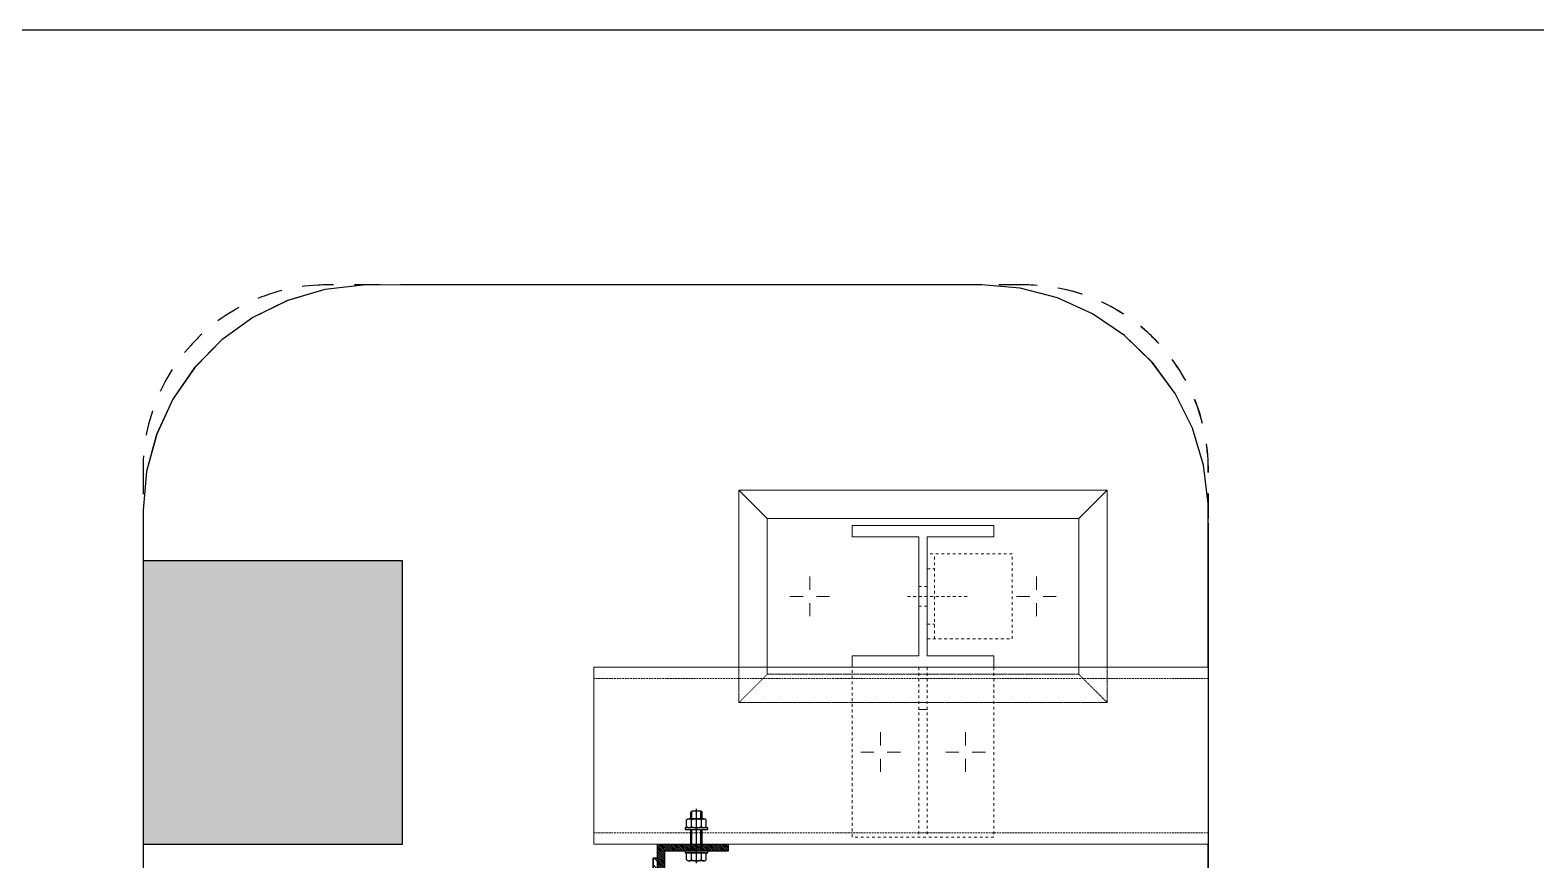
# Model space of a CAD drawing. Header units: millimetres. Extents: x -4391136 to -1798569, y -886572 to -291056.
# Drawn here: x -2092585 to -2091522, y -386544 to -385958 of the extents above; entities that cross this region are included whole.
import ezdxf
from ezdxf.xclip import XClip

# ---------------------------------------------------------------- set-up
doc = ezdxf.new("R2010")
doc.units = ezdxf.units.MM
doc.header["$XCLIPFRAME"] = 0
for name, pattern in [('CENTER', [50.8, 31.75, -6.35, 6.35, -6.35]), ('HIDDEN', [0.375, 0.25, -0.125]), ('TA_HL_005.00000', [32.5, 17.75, -14.75]), ('XKITLINE00', [0]), ('XKITLINE02', [4, 2, -2])]:
    doc.linetypes.add(name, pattern=pattern)
doc.layers.get('Defpoints').update_dxf_attribs({"color": 250})
doc.layers.add('000 - 0_SYM_DWG_BUBBLE_DEF_SUB', color=250, linetype='Continuous', plot=False)
doc.layers.add('010 - ASPG_FASTERN_DEF_SUB', color=250, linetype='Continuous', plot=False)
for name, color, linetype in [('000 - 0_SYM_DWG_GRID-BUBBLE_MAIN_COLOR_6', 6, 'Continuous'), ('000 - CONCRETE_COL_CUT_COLOR_1', 1, 'Continuous'), ('000 - CONCRETE_COL_CUT_COLOR_5', 5, 'Continuous'), ('000 - CONCRETE_COL_HATCH_', 251, 'Continuous'), ('000 - CONCRETE_COL_WIPEOUT_', 250, 'Continuous'), ('000 - EXISTING_STEEL-STRUCTURE_CUT_COLOR_4', 4, 'Continuous'), ('000 - EXISTING_STEEL-STRUCTURE_HATCH_', 251, 'Continuous'), ('000 - EXISTING_STEEL-STRUCTURE_HIDDEN_', 251, 'Continuous'), ('000 - EXISTING_STEEL-STRUCTURE_MAIN_COLOR_1', 1, 'Continuous'), ('000 - EXISTING_STEEL-STRUCTURE_MAIN_COLOR_2', 2, 'Continuous'), ('000 - EXISTING_STEEL-STRUCTURE_MAIN_COLOR_3', 3, 'Continuous'), ('000 - EXISTING_STEEL-STRUCTURE_WIPEOUT_', 250, 'Continuous'), ('000 - STRUCTURE_STEEL_ACCESORIES_MAIN_COLOR_2', 1, 'Continuous'), ('000 - STRUCTURE_STEEL_ACCESORIES_WIPEOUT_', 250, 'Continuous'), ('010 - ASPG_ACCESSORIES_HATCH_', 251, 'Continuous'), ('010 - ASPG_ACCESSORIES_MAIN_COLOR_1', 1, 'Continuous'), ('010 - ASPG_ACCESSORIES_SUB_COLOR_1', 2, 'Continuous'), ('010 - ASPG_ACCESSORIES_SUB_COLOR_2', 2, 'Continuous'), ('010 - ASPG_ACCESSORIES_SYMBOL_', 251, 'Continuous'), ('010 - ASPG_ACCESSORIES_WIPEOUT_', 250, 'Continuous'), ('010 - ASPG_FASTERN_MAIN_COLOR_1', 1, 'Continuous'), ('010 - ASPG_FASTERN_SUB_COLOR_2', 2, 'Continuous'), ('010 - ASPG_FASTERN_SUB_COLOR_3', 3, 'Continuous')]:
    doc.layers.add(name, color=color, linetype=linetype)
pattern_1 = [(45, (68845973.911, -106253.634), (-4.0411152545, 4.0411152545), []), (45, (68845976.6053, -106253.634), (-4.0411152545, 4.0411152545), [])]

# ---------------------------------------------------------------- blocks, each defined once
blk = doc.blocks.new('*U3398')
at = {"layer": '000 - EXISTING_STEEL-STRUCTURE_HIDDEN_', "linetype": 'XKITLINE00', "lineweight": 0}
for p, q in [((-80, 64), (-80, 54.7)), ((-80, 64), (-80, 54.7)), ((80, 64), (80, 54.7)), ((80, 64), (80, 54.7)), ((-94, 50), (-84.7, 50)), ((-94, 50), (-84.7, 50)), ((-80, 36), (-80, 45.3)), ((-80, 36), (-80, 45.3)), ((-66, 50), (-75.3, 50)), ((-66, 50), (-75.3, 50)), ((66, 50), (75.3, 50)), ((66, 50), (75.3, 50)), ((80, 36), (80, 45.3)), ((80, 36), (80, 45.3)), ((94, 50), (84.7, 50)), ((94, 50), (84.7, 50))]:
    blk.add_line(p, q, dxfattribs=at)
at = {"layer": '000 - EXISTING_STEEL-STRUCTURE_HIDDEN_', "linetype": 'XKITLINE02', "lineweight": 0}
for p, q in [((3, 69.5), (8, 69.5)), ((3, 57), (-3, 57)), ((-3, 57), (3, 57)), ((-10.9, 50), (32, 50)), ((3, 43), (-3, 43)), ((-3, 43), (3, 43)), ((3, 30.5), (8, 30.5))]:
    blk.add_line(p, q, dxfattribs=at)
at = {"layer": '000 - EXISTING_STEEL-STRUCTURE_MAIN_COLOR_1', "linetype": 'XKITLINE02', "lineweight": 0}
blk.add_line((8, 20), (8, 80), dxfattribs=at)
blk.add_lwpolyline([(3, 20), (63, 20), (63, 80), (3, 80)], dxfattribs=at)
at = {"layer": '000 - EXISTING_STEEL-STRUCTURE_MAIN_COLOR_2', "lineweight": 0}
for p, q in [((-130, 125), (-110, 105)), ((130, 125), (110, 105))]:
    blk.add_line(p, q, dxfattribs=at)
blk.add_wipeout([(-232.5, 0), (-232.5, -125), (1767.5, -125), (1767.5, 0)]).dxf.layer = '000 - EXISTING_STEEL-STRUCTURE_WIPEOUT_'
at = {"layer": '000 - EXISTING_STEEL-STRUCTURE_CUT_COLOR_4', "lineweight": 0}
blk.add_lwpolyline([(-50, 0), (-50, 8), (-3, 8), (-3, 92), (-50, 92), (-50, 100), (50, 100), (50, 92), (3, 92), (3, 8), (50, 8), (50, 0)], close=True, dxfattribs=at)
at = {"layer": '000 - EXISTING_STEEL-STRUCTURE_HATCH_', "linetype": 'XKITLINE02', "lineweight": 0}
for p, q in [((-3, 0), (-3, -120)), ((3, 0), (3, -120))]:
    blk.add_line(p, q, dxfattribs=at)
blk.add_lwpolyline([(50, 0), (50, -120), (-50, -120), (-50, 0)], dxfattribs=at)
at = {"layer": '000 - EXISTING_STEEL-STRUCTURE_HIDDEN_', "color": 251, "linetype": 'HIDDEN', "lineweight": 0, "ltscale": 5}
for p, q in [((1767.5, -8), (-232.5, -8)), ((1767.5, -117), (-232.5, -117))]:
    blk.add_line(p, q, dxfattribs=at)
at = {"layer": '000 - EXISTING_STEEL-STRUCTURE_HIDDEN_', "linetype": 'HIDDEN', "lineweight": 0, "ltscale": 2}
for p, q in [((-110, -5), (-130, -25)), ((110, -5), (130, -25))]:
    blk.add_line(p, q, dxfattribs=at)
at = {"layer": '000 - EXISTING_STEEL-STRUCTURE_HIDDEN_', "linetype": 'XKITLINE00', "lineweight": 0}
for p, q in [((-3, -30), (3, -30)), ((-30, -46), (-30, -55.3)), ((30, -46), (30, -55.3)), ((-44, -60), (-34.7, -60)), ((-16, -60), (-25.3, -60)), ((16, -60), (25.3, -60)), ((44, -60), (34.7, -60)), ((-30, -74), (-30, -64.7)), ((30, -74), (30, -64.7))]:
    blk.add_line(p, q, dxfattribs=at)
at = {"layer": '000 - EXISTING_STEEL-STRUCTURE_HIDDEN_', "linetype": 'HIDDEN', "lineweight": 0, "ltscale": 2}
for points in [[(-130, 0), (-130, -25), (130, -25), (130, 0)], [(-110, 0), (-110, -5), (110, -5), (110, 0)]]:
    blk.add_lwpolyline(points, dxfattribs=at)
at = {"layer": '000 - EXISTING_STEEL-STRUCTURE_MAIN_COLOR_2', "lineweight": 0}
for points in [[(130, 0), (130, 125), (-130, 125), (-130, 0)], [(110, 0), (110, 105), (-110, 105), (-110, 0)]]:
    blk.add_lwpolyline(points, dxfattribs=at)
at = {"layer": '000 - EXISTING_STEEL-STRUCTURE_MAIN_COLOR_3', "lineweight": 0}
blk.add_lwpolyline([(-232.5, 0), (-232.5, -125), (1767.5, -125), (1767.5, 0), (-232.5, 0)], close=True, dxfattribs=at)
blk = doc.blocks.new('*U3204')
at = {"layer": '000 - CONCRETE_COL_HATCH_'}
h = blk.add_hatch(dxfattribs=at)
h.set_pattern_fill('AR-CONC', color=256, scale=0.04)
h.set_pattern_definition([(50, (400, -840506.8257), (7.28738676, -0.63756342), [0.762, -8.382]), (355, (400, -840506.826), (-1.40973686, 7.64227381), [0.6096, -6.70562337]), (100.4514447, (400.607, -840506.879), (5.877649884, 7.004710076), [0.64760035, -7.123609784]), (46.1842, (400, -840504.794), (10.84316164, -1.68169312), [1.143, -12.573]), (96.6355576, (400.904, -840504.934), (9.49616536, 9.89704498), [0.97140093, -10.68542433]), (351.1841512, (400, -840504.794), (9.49616536, 9.89704498), [0.91439868, -10.05838928]), (21, (401.016, -840505.3017), (6.06457565, -4.090607927), [0.762, -8.382]), (326, (401.016, -840505.302), (2.472081134, 7.367518645), [0.6096, -6.7056]), (71.451445, (401.5214, -840505.6426), (8.53665677, 3.276910755), [0.64760035, -7.123597504]), (37.5, (400, -840506.8257), (0.12354413, 3.382201555), [0, -6.62432, 0, -6.8072, 0, -6.731]), (7.5, (400, -840506.8257), (2.6727865, 4.007222993), [0, -3.88112, 0, -6.47192, 0, -2.5654]), (327.5, (397.7343, -840506.8257), (5.423623807, -0.22914976), [0, -2.54, 0, -7.9248, 0, -10.5156]), (317.5, (396.7183, -840506.8257), (5.925167255, 1.01705964), [0, -3.302, 0, -5.26288, 0, -7.4676])])
h.paths.add_polyline_path([(0, 0), (200, 0), (200, 200), (0, 200)])
at = {"layer": '000 - CONCRETE_COL_CUT_COLOR_1', "color": 0, "lineweight": -2}
blk.add_lwpolyline([(0, 0), (200, 0), (200, 200), (0, 200), (0, 200), (0, 200), (0, 200), (0, 200), (0, 200), (0, 200), (0, 200), (0, 200), (0, 200), (0, 200), (0, 200), (0, 200), (0, 200), (0, 200), (0, 200), (0, 200), (0, 200), (0, 200), (0, 200), (0, 200), (0, 200), (0, 200), (0, 200), (0, 200), (0, 200), (0, 200), (0, 200), (0, 200), (0, 200), (0, 200), (0, 200), (0, 200), (0, 200), (0, 200), (0, 200), (0, 200), (0, 200), (0, 200), (0, 200), (0, 200), (0, 200), (0, 200), (0, 200), (0, 200)], close=True, dxfattribs=at)
blk = doc.blocks.new('*U1976')
at = {"layer": '010 - ASPG_ACCESSORIES_SUB_COLOR_2'}
for p, q in [((-2.1, -1.5), (-2.1, 0)), ((2.1, -1), (2.1, 0)), ((-2.7, -1.9), (2.7, -1.4)), ((-2.7, -1.9), (-2.1, -1.5)), ((-2.7, -1.9), (-2.1, -2.3)), ((-2.7, -3.7), (2.7, -3.2)), ((-2.7, -3.7), (-2.1, -3.3)), ((-2.7, -3.7), (-2.1, -4.1)), ((-2.7, -5.5), (2.7, -5)), ((-2.7, -5.5), (2.7, -5)), ((-2.7, -5.5), (-2.1, -5.1)), ((-2.7, -5.5), (-2.1, -5.1)), ((-2.7, -5.5), (-2.1, -5.9)), ((-2.7, -5.5), (-2.1, -5.9)), ((-2.7, -7.3), (2.7, -6.8)), ((-2.7, -7.3), (-2.1, -6.9)), ((-2.7, -7.3), (-2.1, -7.7)), ((-2.7, -9.1), (-2.1, -8.7)), ((-2.7, -9.1), (-1.6, -9)), ((-2.7, -9.1), (-2.1, -9.5)), ((-2.7, -10.9), (-2.1, -10.5)), ((-2.1, -1.5), (2.1, -1)), ((-2.1, -2.3), (2.1, -1.8)), ((-2.1, -3.3), (-2.1, -2.3)), ((-2.1, -3.3), (2.1, -2.8)), ((-2.1, -4.1), (2.1, -3.6)), ((-2.1, -5.1), (-2.1, -4.1)), ((-2.1, -5.1), (2.1, -4.6)), ((-2.1, -5.1), (2.1, -4.6)), ((-2.1, -5.9), (2.1, -5.4)), ((-2.1, -5.9), (2.1, -5.4)), ((-2.1, -6.9), (-2.1, -5.9)), ((-2.1, -6.9), (-2.1, -5.9)), ((-2.1, -6.9), (2.1, -6.4)), ((-2.1, -7.7), (2.1, -7.2)), ((-2.1, -8.7), (-2.1, -7.7)), ((-2.1, -8.7), (-1.1, -8.6)), ((-2.1, -9.5), (-1.6, -9.4)), ((-2.1, -10.5), (-2.1, -9.5)), ((-2.1, -10.5), (-1.8, -10.5)), ((0.4, -8.4), (2.1, -8.2)), ((0.7, -8.8), (2.7, -8.6)), ((0.7, -9.1), (2.1, -9)), ((0.7, -10.2), (2.1, -10)), ((0.7, -10.6), (2.7, -10.4)), ((2.7, -1.4), (2.1, -1)), ((2.7, -1.4), (2.1, -1.8)), ((2.1, -2.8), (2.1, -1.8)), ((2.7, -3.2), (2.1, -2.8)), ((2.7, -3.2), (2.1, -3.6)), ((2.1, -4.6), (2.1, -3.6)), ((2.7, -5), (2.1, -4.6)), ((2.7, -5), (2.1, -4.6)), ((2.7, -5), (2.1, -5.4)), ((2.7, -5), (2.1, -5.4)), ((2.1, -6.4), (2.1, -5.4)), ((2.1, -6.4), (2.1, -5.4)), ((2.7, -6.8), (2.1, -6.4)), ((2.7, -6.8), (2.1, -7.2)), ((2.1, -8.2), (2.1, -7.2)), ((2.7, -8.6), (2.1, -8.2)), ((2.7, -8.6), (2.1, -9)), ((2.1, -10), (2.1, -9)), ((2.7, -10.4), (2.1, -10)), ((2.7, -10.4), (2.1, -10.8)), ((-2.7, -10.9), (-1.8, -10.8)), ((-2.7, -10.9), (-2.1, -11.3)), ((-2.1, -11.3), (-1.9, -11.2)), ((-2.1, -12.4), (-2.1, -11.3)), ((-2.1, -12.4), (-2.1, -15.6)), ((0, -17.2), (-2.1, -15.6)), ((0, -17.2), (2.1, -15.6)), ((0.7, -10.9), (2.1, -10.8)), ((2.1, -10.8), (2.1, -15.6))]:
    blk.add_line(p, q, dxfattribs=at)
blk.add_lwpolyline([(0, -17.2), (0.7, -11.5), (0.7, -8.7, 0.417657), (0.4, -8.4, 0.070993), (-1.5, -8.7), (-2.1, -12.4)], format="xyb", dxfattribs=at)
at = {"layer": '010 - ASPG_ACCESSORIES_SYMBOL_', "linetype": 'CENTER'}
blk.add_line((0, 6.1), (0, -18.2), dxfattribs=at)
at = {"layer": '010 - ASPG_FASTERN_MAIN_COLOR_1'}
for p, q in [((-5.5, 0.5), (-5.5, 0)), ((5.5, 0), (-5.5, 0)), ((-5.2, 0.9), (-4.2, 1.2)), ((5.2, 0.9), (-5.2, 0.9)), ((-4.2, 5), (-4.2, 1.2)), ((4.2, 1.2), (-4.2, 1.2)), ((3.1, 5.5), (-3.1, 5.5)), ((-2.6, 0.9), (-2.1, 1.2)), ((-2.1, 5), (-2.1, 1.2)), ((2.1, 5), (2.1, 1.2)), ((2.4, 0.9), (2.1, 1.2)), ((4.2, 5), (4.2, 1.2)), ((5.2, 0.9), (4.2, 1.2)), ((5.5, 0.5), (5.5, 0))]:
    blk.add_line(p, q, dxfattribs=at)
for centre, radius, start, end in [((-5.2, 0.5), 0.3, 90, 180), ((-3.1, 3.9), 1.56, 48.0171, 131.9829), ((0, -0.2), 5.63, 68.2799, 111.7201), ((3.1, 3.9), 1.56, 48.0171, 131.9829), ((5.2, 0.5), 0.3, 0, 90)]:
    blk.add_arc(centre, radius, start, end, dxfattribs=at)
blk = doc.blocks.new('G$C7D677D58')
at = {"layer": '010 - ASPG_FASTERN_MAIN_COLOR_1'}
h = blk.add_hatch(dxfattribs=at)
h.set_pattern_fill('ANSI35', color=256, scale=0.02, angle=280.6768, style=0)
h.set_pattern_definition([(145.676841, (67.453535, -13.0942606), (0.00281929957, 0.00412935224), []), (145.676841, (67.4500606, -13.0949156), (0.00281929957, 0.00412935224), [0.00625, -0.00125, 0, -0.00125])])
h.paths.add_polyline_path([(0.0299, 0.0155), (0.0245, 0.0155), (0.0245, 0.0006), (0.0299, 0.0006)])
at = {"layer": '010 - ASPG_FASTERN_DEF_SUB', "ltscale": 0.1}
blk.add_line((0.0383, 0.008), (0, 0.008, 0), dxfattribs=at)
at = {"layer": '010 - ASPG_FASTERN_MAIN_COLOR_1'}
for p, q in [((0.0024, 0.012, 0), (0.0016, 0.0112, 0)), ((0.0016, 0.0048, 0), (0.0016, 0.0112, 0)), ((0.0069, 0.0112, 0), (0.0016, 0.0112, 0)), ((0.0069, 0.012, 0), (0.0024, 0.012, 0)), ((0.0069, 0.0028, 0), (0.0069, 0.0132, 0)), ((0.0125, 0.0149, 0), (0.0077, 0.0149, 0)), ((0.0125, 0.0115, 0), (0.0077, 0.0115, 0)), ((0.0133, 0, 0), (0.0133, 0.016, 0)), ((0.0133, 0.016, 0), (0.0145, 0.016, 0)), ((0.0133, 0.0028, 0), (0.0133, 0.0132, 0)), ((0.0145, 0.016, 0), (0.0145, 0, 0)), ((0.0299, 0), (0.0299, 0.016)), ((0.0299, 0.016), (0.0311, 0.016)), ((0.0311, 0.016), (0.0311, 0)), ((0.0311, 0.0011), (0.0311, 0.0149)), ((0.0359, 0.0149), (0.0311, 0.0149)), ((0.0359, 0.0115), (0.0311, 0.0115)), ((0.0367, 0.0028), (0.0367, 0.0132)), ((0.0069, 0.0048, 0), (0.0016, 0.0048, 0)), ((0.0024, 0.004, 0), (0.0016, 0.0048, 0)), ((0.0069, 0.004, 0), (0.0024, 0.004, 0)), ((0.0125, 0.0045, 0), (0.0077, 0.0045, 0)), ((0.0125, 0.0011, 0), (0.0077, 0.0011, 0)), ((0.0145, 0, 0), (0.0133, 0, 0)), ((0.0311, 0), (0.0299, 0)), ((0.0359, 0.0045), (0.0311, 0.0045)), ((0.0359, 0.0011), (0.0311, 0.0011))]:
    blk.add_line(p, q, dxfattribs=at)
at = {"layer": '010 - ASPG_FASTERN_MAIN_COLOR_1', "elevation": 0}
for points in [[(0.0077, 0.0149, 0.46188), (0.0077, 0.0115, 0.23094), (0.0077, 0.0045, 0.46188), (0.0077, 0.0011)], [(0.0125, 0.0149, -0.46188), (0.0125, 0.0115, -0.23094), (0.0125, 0.0045, -0.46188), (0.0125, 0.0011)], [(0.0359, 0.0149, -0.46188), (0.0359, 0.0115, -0.23094), (0.0359, 0.0045, -0.46188), (0.0359, 0.0011)]]:
    blk.add_lwpolyline(points, format="xyb", dxfattribs=at)
at = {"layer": '010 - ASPG_FASTERN_MAIN_COLOR_1'}
blk.add_lwpolyline([(0.0299, 0.0155), (0.0245, 0.0155), (0.0245, 0.0006), (0.0299, 0.0006)], close=True, dxfattribs=at)
at = {"layer": '010 - ASPG_FASTERN_SUB_COLOR_2', "linetype": 'HIDDEN'}
for p, q in [((0.0299, 0.012), (0.0145, 0.012, 0)), ((0.0299, 0.0112), (0.0145, 0.0112, 0)), ((0.0299, 0.0048), (0.0145, 0.0048, 0)), ((0.0299, 0.004), (0.0145, 0.004, 0))]:
    blk.add_line(p, q, dxfattribs=at)
blk = doc.blocks.new('010 - ASPG_ACCESSORIES_BRACKET_FOR_FRAME_TYPE-1_CUT-VIEW')
blk.add_wipeout([(0, 25), (0, 0), (40, 0), (40, 3), (3, 3), (3, 25)]).dxf.layer = '010 - ASPG_ACCESSORIES_WIPEOUT_'
at = {"layer": '010 - ASPG_ACCESSORIES_HATCH_'}
h = blk.add_hatch(dxfattribs=at)
h.set_pattern_fill('ANSI32', color=251, scale=0.03)
h.set_pattern_definition(pattern_1)
h.paths.add_polyline_path([(1.5, 16.1), (1.1, 16.7), (0.7, 16.1), (0, 16.1), (0, 25), (3, 25), (3, 16.1)])
h = blk.add_hatch(dxfattribs=at)
h.set_pattern_fill('ANSI32', color=251, scale=0.03)
h.set_pattern_definition(pattern_1)
h.paths.add_polyline_path([(0, 0), (0, 11.8), (0.2, 11.9), (1.2, 11.9), (1.6, 11.3), (2, 11.9), (3, 11.9), (3, 3), (19.7, 3), (19.7, 0)])
h = blk.add_hatch(dxfattribs=at)
h.set_pattern_fill('ANSI32', color=251, scale=0.03)
h.set_pattern_definition(pattern_1)
h.paths.add_polyline_path([(28.7, 0), (28.7, 3), (40, 3), (40, 0)])
at = {"layer": '010 - ASPG_ACCESSORIES_MAIN_COLOR_1'}
blk.add_lwpolyline([(0, 25), (0, 0), (40, 0), (40, 3), (3, 3), (3, 25)], close=True, dxfattribs=at)
at = {"layer": '010 - ASPG_ACCESSORIES_SUB_COLOR_1'}
for points in [[(1.5, 16.1), (1.1, 16.7), (0.7, 16.1), (0, 16.1), (0, 25), (3, 25), (3, 16.1)], [(0, 0), (0, 11.8), (0.2, 11.9), (1.2, 11.9), (1.6, 11.3), (2, 11.9), (3, 11.9), (3, 3), (19.7, 3), (19.7, 0)], [(28.7, 0), (28.7, 3), (40, 3), (40, 0)]]:
    blk.add_lwpolyline(points, close=True, dxfattribs=at)
blk = doc.blocks.new('G$CF155826C')
at = {"layer": '010 - ASPG_FASTERN_DEF_SUB', "ltscale": 0.1}
blk.add_line((0, 0.008), (0.0383, 0.008, 0), dxfattribs=at)
at = {"layer": '010 - ASPG_FASTERN_MAIN_COLOR_1'}
for p, q in [((0.0016, 0.0028), (0.0016, 0.0132)), ((0.0024, 0.0149), (0.0072, 0.0149)), ((0.0024, 0.0115), (0.0072, 0.0115)), ((0.0072, 0.016), (0.0072, 0)), ((0.0084, 0.016), (0.0072, 0.016)), ((0.0072, 0.0011), (0.0072, 0.0149)), ((0.0084, 0), (0.0084, 0.016)), ((0.0238, 0.016, 0), (0.0238, 0, 0)), ((0.025, 0.016, 0), (0.0238, 0.016, 0)), ((0.025, 0, 0), (0.025, 0.016, 0)), ((0.025, 0.0028, 0), (0.025, 0.0132, 0)), ((0.0258, 0.0149, 0), (0.0306, 0.0149, 0)), ((0.0258, 0.0115, 0), (0.0306, 0.0115, 0)), ((0.0314, 0.0028, 0), (0.0314, 0.0132, 0)), ((0.0314, 0.012, 0), (0.0359, 0.012, 0)), ((0.0314, 0.0112, 0), (0.0367, 0.0112, 0)), ((0.0359, 0.012, 0), (0.0367, 0.0112, 0)), ((0.0367, 0.0048, 0), (0.0367, 0.0112, 0)), ((0.0024, 0.0045), (0.0072, 0.0045)), ((0.0024, 0.0011), (0.0072, 0.0011)), ((0.0072, 0), (0.0084, 0)), ((0.0238, 0, 0), (0.025, 0, 0)), ((0.0258, 0.0045, 0), (0.0306, 0.0045, 0)), ((0.0258, 0.0011, 0), (0.0306, 0.0011, 0)), ((0.0314, 0.0048, 0), (0.0367, 0.0048, 0)), ((0.0314, 0.004, 0), (0.0359, 0.004, 0)), ((0.0359, 0.004, 0), (0.0367, 0.0048, 0))]:
    blk.add_line(p, q, dxfattribs=at)
at = {"layer": '010 - ASPG_FASTERN_MAIN_COLOR_1', "elevation": 0}
for points in [[(0.0024, 0.0149, 0.46188), (0.0024, 0.0115, 0.23094), (0.0024, 0.0045, 0.46188), (0.0024, 0.0011)], [(0.0258, 0.0149, 0.46188), (0.0258, 0.0115, 0.23094), (0.0258, 0.0045, 0.46188), (0.0258, 0.0011)], [(0.0306, 0.0149, -0.46188), (0.0306, 0.0115, -0.23094), (0.0306, 0.0045, -0.46188), (0.0306, 0.0011)]]:
    blk.add_lwpolyline(points, format="xyb", dxfattribs=at)
at = {"layer": '010 - ASPG_FASTERN_SUB_COLOR_3', "linetype": 'HIDDEN'}
for p, q in [((0.0084, 0.012), (0.0238, 0.012, 0)), ((0.0084, 0.0112), (0.0238, 0.0112, 0)), ((0.0084, 0.0048), (0.0238, 0.0048, 0)), ((0.0084, 0.004), (0.0238, 0.004, 0))]:
    blk.add_line(p, q, dxfattribs=at)
blk = doc.blocks.new('*U3068')
at = {"xscale": -1, "rotation": 270}
blk.add_blockref('*U1976', (3, -19), dxfattribs=at)
blk.add_wipeout([(45, 45), (45, 0), (0, 0), (0, -5), (50, -5), (50, 45)]).dxf.layer = '000 - STRUCTURE_STEEL_ACCESORIES_WIPEOUT_'
at = {"layer": '010 - ASPG_ACCESSORIES_HATCH_'}
h = blk.add_hatch(dxfattribs=at)
h.set_pattern_fill('ANSI32', color=251, scale=0.03, angle=-90)
h.set_pattern_definition([(315, (-106132.4893, -14494268.6785), (1.01027881362, 1.01027881362), []), (315, (-106132.4893, -14494269.352), (1.01027881362, 1.01027881362), [])])
h.paths.add_polyline_path([(45, 45), (45, 0), (0, 0), (0, -5), (50, -5), (50, 45)])
at = {"layer": '000 - STRUCTURE_STEEL_ACCESORIES_MAIN_COLOR_2'}
blk.add_lwpolyline([(45, 45), (45, 0), (0, 0), (0, -5), (50, -5), (50, 45)], close=True, dxfattribs=at)
at = {"xscale": -1000, "yscale": 1000, "zscale": 1000}
for name, p, rotation in [('G$CF155826C', (36.6, 30.5), 180), ('G$C7D677D58', (32.2, 16.5, 0), 90)]:
    blk.add_blockref(name, p, dxfattribs=dict(at, rotation=rotation))
at = {"xscale": -1, "rotation": 180}
blk.add_blockref('010 - ASPG_ACCESSORIES_BRACKET_FOR_FRAME_TYPE-1_CUT-VIEW', (0, -5), dxfattribs=at)
blk = doc.blocks.new('NOM TYP FLASHING_20260701-111033_PRECAST_DETAIL')
blk.add_blockref('*U3398', (390.6, -110))
at = {"layer": '000 - CONCRETE_COL_CUT_COLOR_5'}
blk.add_blockref('*U3204', (-176.9, -235), dxfattribs=at)
at = {"yscale": -1, "rotation": 90}
blk.add_blockref('*U3068', (208.1, -285), dxfattribs=at)
blk = doc.blocks.new('TYPICAL DETAIL 1 - 2')
ref = blk.add_blockref('NOM TYP FLASHING_20260701-111033_PRECAST_DETAIL', (1721.5, 770))
XClip(ref).set_block_clipping_path([(0, -589.9875053108), (27.2919534471, -589.9875053108), (54.5839068942, -589.9875053108), (81.8758603413, -589.9875053108), (109.1678137884, -589.9875053108), (136.4597672356, -589.9875053108), (163.7517206827, -589.9875053108), (191.0436741298, -589.9875053108), (218.3356275769, -589.9875053108), (245.627581024, -589.9875053108), (272.9195344711, -589.9875053108), (300.2114879182, -589.9875053108), (327.5034413653, -589.9875053108), (354.7953948124, -589.9875053108), (382.0873482595, -589.9875053108), (409.3793017066, -589.9875053108), (436.6705723637, -589.9180108657), (463.7501446907, -586.796594817), (489.9068648408, -579.1237552802), (514.3815273951, -567.1221983638), (536.4637490821, -551.140272293), (555.5125878316, -531.6418565148), (570.9751462805, -509.1928974793), (582.4026197585, -484.4449819009), (589.4633229573, -458.1164242893), (591.9523171805, -430.9714176892), (591.9553424702, -403.6794704434), (591.9553424702, -376.3875169963), (591.9553424702, -349.0955635492), (591.9553424702, -321.8036101021), (591.9553424702, -294.511656655), (591.9553424702, -267.2197032079), (591.9553424702, -239.9277497608), (591.9553424702, -212.6357963137), (591.9553424702, -185.3438428665), (591.9553424702, -158.0518894194), (591.9553424702, -130.7599359723), (591.9553424702, -103.4679825252), (591.9553424702, -76.1760290781), (591.9553424702, -48.884075631), (591.9553424702, -21.5921221839), (591.8538279678, 5.6986257632), (588.5659463989, 32.7584910687), (580.7324024361, 58.8675328847), (568.5805666743, 83.267929668), (552.4631492204, 105.25145373), (532.8479621929, 124.1800277239), (510.304341357, 139.5042450015), (485.4866210099, 150.7793162801), (459.1151417624, 157.6779797639), (431.9553424702, 160), (404.6633890231, 160), (377.371435576, 160), (350.0794821289, 160), (322.7875286818, 160), (295.4955752347, 160), (268.2036217876, 160), (240.9116683405, 160), (213.6197148934, 160), (186.3277614463, 160), (159.0358079992, 160), (131.7438545521, 160), (104.451901105, 160), (77.1599476578, 160), (49.8679942107, 160), (22.5760407636, 160), (-4.7152298934, 159.9305055549), (-31.7948022205, 156.8090895062), (-57.9515223705, 149.1362499694), (-82.4261849248, 137.134693053), (-104.5084066118, 121.1527669822), (-123.5572453614, 101.654351204), (-139.0198038102, 79.2053921685), (-150.4472772882, 54.4574765901), (-157.507980487, 28.1289189785), (-159.9969747102, 0.9839123784), (-160, -26.3080348674), (-160, -53.5999883145), (-160, -80.8919417616), (-160, -108.1838952087), (-160, -135.4758486558), (-160, -162.7678021029), (-160, -190.05975555), (-160, -217.3517089971), (-160, -244.6436624442), (-160, -271.9356158914), (-160, -299.2275693385), (-160, -326.5195227856), (-160, -353.8114762327), (-160, -381.1034296798), (-160, -408.3953831269), (-159.8984854975, -435.686131074), (-156.6106039286, -462.7459963795), (-148.7770599658, -488.8550381955), (-136.625224204, -513.2554349788), (-120.5078067501, -535.2389590408), (-100.8926197227, -554.1675330347), (-78.3489988868, -569.4917503123), (-53.5312785397, -580.7668215909), (-27.1597992921, -587.6654850747)])
at = {"layer": '000 - 0_SYM_DWG_BUBBLE_DEF_SUB'}
blk.add_lwpolyline([(2313.5, 502.8), (2313.5, 530.1), (2313.5, 557.4), (2313.5, 584.6), (2313.5, 611.9), (2313.5, 639.2), (2313.5, 666.5), (2313.5, 693.8), (2313.5, 721.1), (2313.5, 748.4), (2313.4, 775.7), (2310.1, 802.8), (2302.3, 828.9), (2290.1, 853.3), (2274, 875.2), (2254.4, 894.2), (2231.8, 909.5), (2207, 920.8), (2180.6, 927.7), (2153.5, 930), (2126.2, 930), (2098.9, 930), (2071.6, 930), (2044.3, 930), (2017, 930), (1989.7, 930), (1962.4, 930), (1935.1, 930), (1907.9, 930), (1880.6, 930), (1853.3, 930), (1826, 930), (1798.7, 930), (1771.4, 930), (1744.1, 930), (1716.8, 929.9), (1689.7, 926.8), (1663.6, 919.1), (1639.1, 907.1), (1617, 891.1), (1598, 871.6), (1582.5, 849.2), (1571.1, 824.5), (1564, 798.1), (1561.5, 771), (1561.5, 743.7), (1561.5, 716.4), (1561.5, 689.1), (1561.5, 661.8), (1561.5, 634.5), (1561.5, 607.2), (1561.5, 579.9), (1561.5, 552.6), (1561.5, 525.4), (1561.5, 498.1)], dxfattribs=at)
at = {"layer": '000 - 0_SYM_DWG_GRID-BUBBLE_MAIN_COLOR_6', "linetype": 'TA_HL_005.00000'}
blk.add_lwpolyline([(1691.5, 180), (2183.5, 180, 0.414214), (2313.5, 310), (2313.5, 800, 0.414214), (2183.5, 930), (1691.5, 930, 0.414214), (1561.5, 800), (1561.5, 310, 0.414214)], format="xyb", close=True, dxfattribs=at)
at = {"layer": 'Defpoints'}
blk.add_lwpolyline([(1291.7, 0), (2583.3, 0), (2583.3, 1110), (1291.7, 1110)], close=True, dxfattribs=at)

msp = doc.modelspace()

# ---------------------------------------------------------------- block references
ref = msp.add_blockref('NOM TYP FLASHING_20260701-111033_PRECAST_DETAIL', (-2092345.6, -386297.5))
XClip(ref).set_block_clipping_path([(0, -589.9875053108), (27.2919534471, -589.9875053108), (54.5839068942, -589.9875053108), (81.8758603413, -589.9875053108), (109.1678137884, -589.9875053108), (136.4597672356, -589.9875053108), (163.7517206827, -589.9875053108), (191.0436741298, -589.9875053108), (218.3356275769, -589.9875053108), (245.627581024, -589.9875053108), (272.9195344711, -589.9875053108), (300.2114879182, -589.9875053108), (327.5034413653, -589.9875053108), (354.7953948124, -589.9875053108), (382.0873482595, -589.9875053108), (409.3793017066, -589.9875053108), (436.6705723637, -589.9180108657), (463.7501446907, -586.796594817), (489.9068648408, -579.1237552802), (514.3815273951, -567.1221983638), (536.4637490821, -551.140272293), (555.5125878316, -531.6418565148), (570.9751462805, -509.1928974793), (582.4026197585, -484.4449819009), (589.4633229573, -458.1164242893), (591.9523171805, -430.9714176892), (591.9553424702, -403.6794704434), (591.9553424702, -376.3875169963), (591.9553424702, -349.0955635492), (591.9553424702, -321.8036101021), (591.9553424702, -294.511656655), (591.9553424702, -267.2197032079), (591.9553424702, -239.9277497608), (591.9553424702, -212.6357963137), (591.9553424702, -185.3438428665), (591.9553424702, -158.0518894194), (591.9553424702, -130.7599359723), (591.9553424702, -103.4679825252), (591.9553424702, -76.1760290781), (591.9553424702, -48.884075631), (591.9553424702, -21.5921221839), (591.8538279678, 5.6986257632), (588.5659463989, 32.7584910687), (580.7324024361, 58.8675328847), (568.5805666743, 83.267929668), (552.4631492204, 105.25145373), (532.8479621929, 124.1800277239), (510.304341357, 139.5042450015), (485.4866210099, 150.7793162801), (459.1151417624, 157.6779797639), (431.9553424702, 160), (404.6633890231, 160), (377.371435576, 160), (350.0794821289, 160), (322.7875286818, 160), (295.4955752347, 160), (268.2036217876, 160), (240.9116683405, 160), (213.6197148934, 160), (186.3277614463, 160), (159.0358079992, 160), (131.7438545521, 160), (104.451901105, 160), (77.1599476578, 160), (49.8679942107, 160), (22.5760407636, 160), (-4.7152298934, 159.9305055549), (-31.7948022205, 156.8090895062), (-57.9515223705, 149.1362499694), (-82.4261849248, 137.134693053), (-104.5084066118, 121.1527669822), (-123.5572453614, 101.654351204), (-139.0198038102, 79.2053921685), (-150.4472772882, 54.4574765901), (-157.507980487, 28.1289189785), (-159.9969747102, 0.9839123784), (-160, -26.3080348674), (-160, -53.5999883145), (-160, -80.8919417616), (-160, -108.1838952087), (-160, -135.4758486558), (-160, -162.7678021029), (-160, -190.05975555), (-160, -217.3517089971), (-160, -244.6436624442), (-160, -271.9356158914), (-160, -299.2275693385), (-160, -326.5195227856), (-160, -353.8114762327), (-160, -381.1034296798), (-160, -408.3953831269), (-159.8984854975, -435.686131074), (-156.6106039286, -462.7459963795), (-148.7770599658, -488.8550381955), (-136.625224204, -513.2554349788), (-120.5078067501, -535.2389590408), (-100.8926197227, -554.1675330347), (-78.3489988868, -569.4917503123), (-53.5312785397, -580.7668215909), (-27.1597992921, -587.6654850747)])

# ---------------------------------------------------------------- next in the draw order: linework, layer by layer
at = {"layer": '000 - 0_SYM_DWG_BUBBLE_DEF_SUB'}
msp.add_lwpolyline([(-2091753.7, -386564.7), (-2091753.7, -386537.5), (-2091753.7, -386510.2), (-2091753.7, -386482.9), (-2091753.7, -386455.6), (-2091753.7, -386428.3), (-2091753.7, -386401), (-2091753.7, -386373.7), (-2091753.7, -386346.4), (-2091753.7, -386319.1), (-2091753.8, -386291.8), (-2091757.1, -386264.8), (-2091764.9, -386238.7), (-2091777, -386214.3), (-2091793.2, -386192.3), (-2091812.8, -386173.3), (-2091835.3, -386158), (-2091860.1, -386146.7), (-2091886.5, -386139.8), (-2091913.7, -386137.5), (-2091941, -386137.5), (-2091968.2, -386137.5), (-2091995.5, -386137.5), (-2092022.8, -386137.5), (-2092050.1, -386137.5), (-2092077.4, -386137.5), (-2092104.7, -386137.5), (-2092132, -386137.5), (-2092159.3, -386137.5), (-2092186.6, -386137.5), (-2092213.9, -386137.5), (-2092241.2, -386137.5), (-2092268.5, -386137.5), (-2092295.8, -386137.5), (-2092323, -386137.5), (-2092350.3, -386137.6), (-2092377.4, -386140.7), (-2092403.6, -386148.4), (-2092428, -386160.4), (-2092450.1, -386176.4), (-2092469.2, -386195.9), (-2092484.6, -386218.3), (-2092496.1, -386243.1), (-2092503.1, -386269.4), (-2092505.6, -386296.5), (-2092505.6, -386323.8), (-2092505.6, -386351.1), (-2092505.6, -386378.4), (-2092505.6, -386405.7), (-2092505.6, -386433), (-2092505.6, -386460.3), (-2092505.6, -386487.6), (-2092505.6, -386514.9), (-2092505.6, -386542.2), (-2092505.6, -386569.5)], dxfattribs=at)
at = {"layer": '000 - 0_SYM_DWG_GRID-BUBBLE_MAIN_COLOR_6', "linetype": 'TA_HL_005.00000'}
msp.add_lwpolyline([(-2092375.6, -386887.5), (-2091883.7, -386887.5, 0.414214), (-2091753.7, -386757.5), (-2091753.7, -386267.5, 0.414214), (-2091883.7, -386137.5), (-2092375.6, -386137.5, 0.414214), (-2092505.6, -386267.5), (-2092505.6, -386757.5, 0.414214)], format="xyb", close=True, dxfattribs=at)
at = {"layer": 'Defpoints'}
msp.add_lwpolyline([(-2092775.5, -387067.5), (-2091483.8, -387067.5), (-2091483.8, -385957.5), (-2092775.5, -385957.5)], close=True, dxfattribs=at)

# ---------------------------------------------------------------- next in the draw order: block references
msp.add_blockref('TYPICAL DETAIL 1 - 2', (-2094067.1, -387067.5))

doc.saveas('drawing.dxf')
